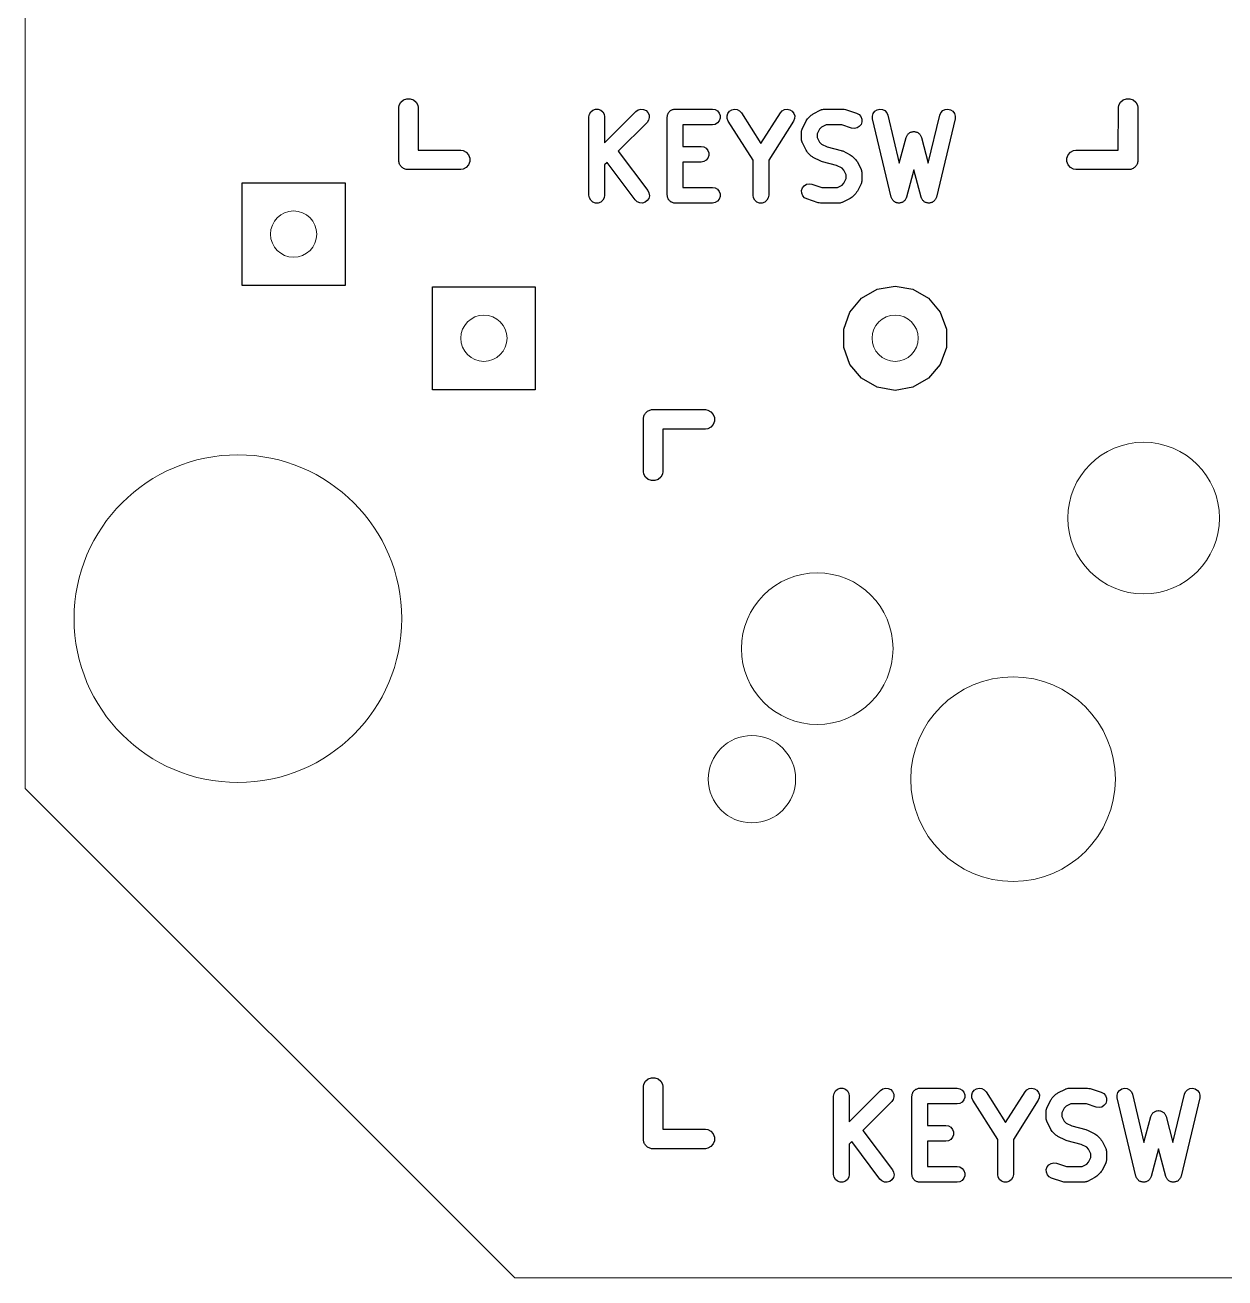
# Model space of a CAD drawing. Header units: millimetres. Extents: x 24 to 207, y 13 to 184.
# Drawn here: x 23.91 to 47.25, y 49.26 to 73.63 of the extents above; entities that cross this region are included whole.
import ezdxf

# ---------------------------------------------------------------- set-up
doc = ezdxf.new("R2010")
doc.units = ezdxf.units.MM
doc.header["$MEASUREMENT"] = 0
doc.layers.get('0').update_dxf_attribs({"lineweight": 0, "true_color": 0xf6921e})
doc.layers.add('PCB', color=7, linetype='Continuous', lineweight=0, true_color=0x38e42f)
doc.layers.add('Silk', color=142, linetype='Continuous')

# ---------------------------------------------------------------- blocks, each defined once
blk = doc.blocks.new('PCB')
at = {"color": 0}
for p, q in [((-38.161, 59.475), (-38.16, -60.55)), ((-38.16, -60.55), (-28.635, -70.075)), ((-28.635, -70.075), (40.605, -70.075))]:
    blk.add_line(p, q, dxfattribs=at)
for centre, radius in [((-32.936, -49.765), 0.45), ((-29.234, -51.792), 0.45), ((-21.234, -51.792), 0.45), ((-16.4, -55.29), 1.475), ((-34.02, -57.247), 3.188), ((-22.75, -57.83), 1.475), ((-18.94, -60.37), 1.99), ((-24.02, -60.37), 0.85)]:
    blk.add_circle(centre, radius, dxfattribs=at)

msp = doc.modelspace()

# ---------------------------------------------------------------- linework, layer by layer
at = {"layer": 'Silk', "linetype": 'Continuous'}
for p, q in [((31.222, 72.136), (31.273, 72.18)), ((31.273, 72.18), (31.336, 72.202)), ((31.336, 72.202), (31.404, 72.202)), ((31.404, 72.202), (31.467, 72.18)), ((31.467, 72.18), (31.518, 72.136)), ((45.222, 72.136), (45.273, 72.18)), ((45.273, 72.18), (45.336, 72.202)), ((45.336, 72.202), (45.404, 72.202)), ((45.404, 72.202), (45.467, 72.18)), ((45.467, 72.18), (45.518, 72.136)), ((31.179, 72.029), (31.188, 72.078)), ((31.18, 71.046), (31.179, 72.029)), ((31.188, 72.078), (31.222, 72.136)), ((31.518, 72.136), (31.552, 72.078)), ((31.552, 72.078), (31.56, 72.029)), ((31.56, 72.029), (31.56, 71.202)), ((34.889, 71.899), (34.915, 71.945)), ((34.915, 71.945), (34.956, 71.979)), ((34.956, 71.979), (35.005, 71.997)), ((35.005, 71.997), (35.058, 71.997)), ((35.058, 71.997), (35.108, 71.979)), ((35.108, 71.979), (35.148, 71.945)), ((35.148, 71.945), (35.175, 71.899)), ((35.184, 71.344), (35.795, 71.954)), ((35.795, 71.954), (35.838, 71.985)), ((35.838, 71.985), (35.889, 71.998)), ((35.889, 71.998), (35.942, 71.994)), ((35.942, 71.994), (35.99, 71.971)), ((35.99, 71.971), (36.027, 71.934)), ((36.027, 71.934), (36.05, 71.886)), ((36.419, 71.91), (36.424, 71.923)), ((36.424, 71.923), (36.432, 71.933)), ((36.432, 71.933), (36.439, 71.945)), ((36.439, 71.945), (36.449, 71.953)), ((36.449, 71.953), (36.458, 71.963)), ((36.458, 71.963), (36.469, 71.97)), ((36.469, 71.97), (36.48, 71.979)), ((36.48, 71.979), (36.492, 71.983)), ((36.492, 71.983), (36.504, 71.99)), ((36.504, 71.99), (36.517, 71.992)), ((36.517, 71.992), (36.529, 71.997)), ((36.529, 71.997), (36.543, 71.997)), ((36.543, 71.997), (36.556, 71.999)), ((36.556, 71.999), (37.281, 71.999)), ((37.281, 71.999), (37.334, 71.99)), ((37.334, 71.99), (37.379, 71.963)), ((37.379, 71.963), (37.413, 71.923)), ((37.413, 71.923), (37.432, 71.873)), ((37.566, 71.867), (37.582, 71.917)), ((37.582, 71.917), (37.614, 71.959)), ((37.614, 71.959), (37.659, 71.987)), ((37.659, 71.987), (37.71, 71.999)), ((37.71, 71.999), (37.763, 71.992)), ((37.763, 71.992), (37.81, 71.967)), ((37.81, 71.967), (37.845, 71.928)), ((37.845, 71.928), (38.225, 71.332)), ((38.225, 71.332), (38.604, 71.928)), ((38.604, 71.928), (38.64, 71.967)), ((38.64, 71.967), (38.687, 71.992)), ((38.687, 71.992), (38.739, 71.999)), ((38.739, 71.999), (38.791, 71.987)), ((38.791, 71.987), (38.836, 71.959)), ((38.836, 71.959), (38.868, 71.917)), ((38.868, 71.917), (38.884, 71.867)), ((39.245, 71.91), (39.39, 71.983)), ((39.39, 71.983), (39.399, 71.985)), ((39.399, 71.985), (39.406, 71.99)), ((39.406, 71.99), (39.424, 71.993)), ((39.424, 71.993), (39.441, 71.998)), ((39.441, 71.998), (39.45, 71.997)), ((39.45, 71.997), (39.459, 71.999)), ((39.459, 71.999), (39.821, 71.999)), ((39.821, 71.999), (39.845, 71.995)), ((39.845, 71.995), (39.87, 71.991)), ((39.87, 71.991), (40.087, 71.919)), ((40.087, 71.919), (40.134, 71.893)), ((40.396, 71.864), (40.411, 71.915)), ((40.411, 71.915), (40.442, 71.957)), ((40.442, 71.957), (40.487, 71.986)), ((40.487, 71.986), (40.538, 71.999)), ((40.538, 71.999), (40.591, 71.993)), ((40.591, 71.993), (40.638, 71.969)), ((40.638, 71.969), (40.674, 71.93)), ((40.674, 71.93), (40.695, 71.882)), ((41.705, 71.882), (41.726, 71.93)), ((41.726, 71.93), (41.763, 71.969)), ((41.763, 71.969), (41.81, 71.993)), ((41.81, 71.993), (41.862, 71.999)), ((41.862, 71.999), (41.914, 71.986)), ((41.914, 71.986), (41.958, 71.957)), ((41.958, 71.957), (41.99, 71.915)), ((41.99, 71.915), (42.005, 71.864)), ((45.179, 71.202), (45.18, 72.029)), ((45.18, 72.029), (45.188, 72.078)), ((45.188, 72.078), (45.222, 72.136)), ((45.518, 72.136), (45.552, 72.078)), ((45.552, 72.078), (45.56, 72.029)), ((45.56, 72.029), (45.56, 70.995)), ((34.879, 71.847), (34.889, 71.899)), ((34.879, 70.323), (34.879, 71.847)), ((35.175, 71.899), (35.184, 71.847)), ((35.184, 71.847), (35.184, 71.344)), ((36.01, 71.739), (35.451, 71.179)), ((36.041, 71.782), (36.01, 71.739)), ((36.054, 71.833), (36.041, 71.782)), ((36.05, 71.886), (36.054, 71.833)), ((36.403, 71.847), (36.406, 71.86)), ((36.403, 70.323), (36.403, 71.847)), ((36.406, 71.873), (36.41, 71.886)), ((36.406, 71.86), (36.406, 71.873)), ((36.41, 71.886), (36.413, 71.899)), ((36.413, 71.899), (36.419, 71.91)), ((37.281, 71.694), (36.708, 71.694)), ((36.708, 71.694), (36.708, 71.273)), ((37.334, 71.703), (37.281, 71.694)), ((37.379, 71.73), (37.334, 71.703)), ((37.413, 71.77), (37.379, 71.73)), ((37.432, 71.82), (37.413, 71.77)), ((37.432, 71.873), (37.432, 71.82)), ((37.568, 71.814), (37.566, 71.867)), ((37.588, 71.765), (37.568, 71.814)), ((38.072, 71.004), (37.588, 71.765)), ((38.861, 71.765), (38.377, 71.004)), ((38.882, 71.814), (38.861, 71.765)), ((38.884, 71.867), (38.882, 71.814)), ((39.032, 71.624), (39.105, 71.77)), ((39.105, 71.77), (39.119, 71.789)), ((39.119, 71.789), (39.133, 71.809)), ((39.133, 71.809), (39.206, 71.882)), ((39.206, 71.882), (39.226, 71.896)), ((39.226, 71.896), (39.245, 71.91)), ((39.495, 71.694), (39.404, 71.649)), ((39.797, 71.694), (39.495, 71.694)), ((39.991, 71.629), (39.797, 71.694)), ((40.134, 71.893), (40.169, 71.854)), ((40.173, 71.701), (40.14, 71.66)), ((40.169, 71.854), (40.188, 71.805)), ((40.19, 71.752), (40.173, 71.701)), ((40.188, 71.805), (40.19, 71.752)), ((40.399, 71.811), (40.396, 71.864)), ((40.762, 70.287), (40.399, 71.811)), ((40.695, 71.882), (40.918, 70.945)), ((41.482, 70.945), (41.705, 71.882)), ((42.002, 71.811), (41.639, 70.287)), ((42.005, 71.864), (42.002, 71.811)), ((39.016, 71.556), (39.017, 71.565)), ((39.016, 71.411), (39.016, 71.556)), ((39.017, 71.574), (39.022, 71.591)), ((39.017, 71.565), (39.017, 71.574)), ((39.022, 71.591), (39.025, 71.608)), ((39.025, 71.608), (39.029, 71.616)), ((39.029, 71.616), (39.032, 71.624)), ((39.366, 71.611), (39.321, 71.52)), ((39.321, 71.52), (39.321, 71.447)), ((39.321, 71.447), (39.366, 71.356)), ((39.404, 71.649), (39.366, 71.611)), ((40.043, 71.622), (39.991, 71.629)), ((40.095, 71.632), (40.043, 71.622)), ((40.14, 71.66), (40.095, 71.632)), ((40.918, 70.945), (41.053, 71.45)), ((41.053, 71.45), (41.059, 71.463)), ((41.059, 71.463), (41.062, 71.476)), ((41.062, 71.476), (41.07, 71.486)), ((41.07, 71.486), (41.075, 71.498)), ((41.075, 71.498), (41.085, 71.508)), ((41.085, 71.508), (41.093, 71.519)), ((41.093, 71.519), (41.103, 71.527)), ((41.103, 71.527), (41.113, 71.536)), ((41.113, 71.536), (41.125, 71.542)), ((41.125, 71.542), (41.136, 71.549)), ((41.136, 71.549), (41.149, 71.553)), ((41.149, 71.553), (41.161, 71.558)), ((41.161, 71.558), (41.174, 71.559)), ((41.174, 71.559), (41.187, 71.563)), ((41.187, 71.563), (41.2, 71.562)), ((41.2, 71.562), (41.213, 71.563)), ((41.213, 71.563), (41.226, 71.559)), ((41.226, 71.559), (41.24, 71.558)), ((41.24, 71.558), (41.252, 71.553)), ((41.252, 71.553), (41.265, 71.549)), ((41.265, 71.549), (41.276, 71.542)), ((41.276, 71.542), (41.288, 71.536)), ((41.288, 71.536), (41.297, 71.527)), ((41.297, 71.527), (41.308, 71.519)), ((41.308, 71.519), (41.316, 71.508)), ((41.316, 71.508), (41.325, 71.498)), ((41.325, 71.498), (41.331, 71.486)), ((41.331, 71.486), (41.338, 71.476)), ((41.338, 71.476), (41.342, 71.463)), ((41.342, 71.463), (41.348, 71.45)), ((41.348, 71.45), (41.482, 70.945)), ((31.56, 71.202), (32.387, 71.202)), ((32.387, 71.202), (32.436, 71.194)), ((32.436, 71.194), (32.494, 71.16)), ((36.708, 71.273), (37.064, 71.273)), ((37.064, 71.273), (37.116, 71.264)), ((37.116, 71.264), (37.162, 71.238)), ((37.162, 71.238), (37.196, 71.197)), ((37.196, 71.197), (37.214, 71.147)), ((39.017, 71.402), (39.016, 71.411)), ((39.017, 71.394), (39.017, 71.402)), ((39.022, 71.377), (39.017, 71.394)), ((39.025, 71.359), (39.022, 71.377)), ((39.029, 71.351), (39.025, 71.359)), ((39.032, 71.343), (39.029, 71.351)), ((39.105, 71.198), (39.032, 71.343)), ((39.119, 71.178), (39.105, 71.198)), ((39.366, 71.356), (39.404, 71.319)), ((39.404, 71.319), (39.512, 71.265)), ((39.512, 71.265), (39.786, 71.196)), ((39.786, 71.196), (39.801, 71.189)), ((39.801, 71.189), (39.817, 71.185)), ((39.817, 71.185), (39.962, 71.112)), ((44.246, 71.16), (44.304, 71.194)), ((44.304, 71.194), (44.353, 71.202)), ((44.353, 71.202), (45.179, 71.202)), ((31.18, 70.978), (31.18, 71.046)), ((31.185, 70.963), (31.18, 70.978)), ((31.188, 70.946), (31.185, 70.963)), ((31.197, 70.931), (31.188, 70.946)), ((32.494, 71.16), (32.538, 71.109)), ((32.538, 71.109), (32.56, 71.046)), ((32.56, 70.978), (32.538, 70.915)), ((32.56, 71.046), (32.56, 70.978)), ((35.233, 70.961), (35.184, 70.913)), ((35.781, 70.231), (35.233, 70.961)), ((35.451, 71.179), (36.024, 70.414)), ((37.064, 70.968), (36.708, 70.968)), ((36.708, 70.968), (36.708, 70.475)), ((37.116, 70.978), (37.064, 70.968)), ((37.162, 71.004), (37.116, 70.978)), ((37.196, 71.045), (37.162, 71.004)), ((37.214, 71.094), (37.196, 71.045)), ((37.214, 71.147), (37.214, 71.094)), ((38.072, 70.323), (38.072, 71.004)), ((38.377, 71.004), (38.377, 70.323)), ((39.133, 71.158), (39.119, 71.178)), ((39.206, 71.086), (39.133, 71.158)), ((39.226, 71.072), (39.206, 71.086)), ((39.245, 71.057), (39.226, 71.072)), ((39.39, 70.985), (39.245, 71.057)), ((39.406, 70.98), (39.39, 70.985)), ((39.422, 70.973), (39.406, 70.98)), ((39.696, 70.904), (39.422, 70.973)), ((39.962, 71.112), (39.982, 71.097)), ((39.982, 71.097), (40.002, 71.083)), ((40.002, 71.083), (40.074, 71.011)), ((40.074, 71.011), (40.088, 70.991)), ((40.088, 70.991), (40.103, 70.971)), ((40.103, 70.971), (40.175, 70.826)), ((44.18, 71.046), (44.202, 71.109)), ((44.18, 70.978), (44.18, 71.046)), ((44.202, 70.915), (44.18, 70.978)), ((44.202, 71.109), (44.246, 71.16)), ((45.552, 70.946), (45.543, 70.931)), ((45.555, 70.963), (45.552, 70.946)), ((45.56, 70.978), (45.555, 70.963)), ((45.56, 70.995), (45.56, 70.995)), ((45.56, 70.995), (45.56, 70.978)), ((31.202, 70.915), (31.197, 70.931)), ((31.213, 70.902), (31.202, 70.915)), ((31.222, 70.888), (31.213, 70.902)), ((31.235, 70.877), (31.222, 70.888)), ((31.246, 70.864), (31.235, 70.877)), ((31.26, 70.855), (31.246, 70.864)), ((31.273, 70.844), (31.26, 70.855)), ((31.289, 70.839), (31.273, 70.844)), ((31.304, 70.83), (31.289, 70.839)), ((31.321, 70.827), (31.304, 70.83)), ((31.336, 70.822), (31.321, 70.827)), ((31.353, 70.822), (31.336, 70.822)), ((31.353, 70.821), (31.353, 70.822)), ((32.387, 70.821), (31.353, 70.821)), ((32.436, 70.83), (32.387, 70.821)), ((32.494, 70.864), (32.436, 70.83)), ((32.538, 70.915), (32.494, 70.864)), ((35.184, 70.913), (35.184, 70.323)), ((39.804, 70.85), (39.696, 70.904)), ((39.841, 70.813), (39.804, 70.85)), ((39.887, 70.722), (39.841, 70.813)), ((39.887, 70.649), (39.887, 70.722)), ((40.175, 70.826), (40.178, 70.818)), ((40.178, 70.818), (40.182, 70.81)), ((40.182, 70.81), (40.185, 70.793)), ((40.185, 70.793), (40.191, 70.775)), ((40.191, 70.775), (40.19, 70.767)), ((40.19, 70.767), (40.192, 70.758)), ((40.192, 70.758), (40.192, 70.613)), ((41.2, 70.82), (41.057, 70.283)), ((41.343, 70.283), (41.2, 70.82)), ((44.246, 70.864), (44.202, 70.915)), ((44.304, 70.83), (44.246, 70.864)), ((44.353, 70.821), (44.304, 70.83)), ((45.387, 70.821), (44.353, 70.821)), ((45.404, 70.822), (45.387, 70.822)), ((45.387, 70.822), (45.387, 70.821)), ((45.419, 70.827), (45.404, 70.822)), ((45.436, 70.83), (45.419, 70.827)), ((45.451, 70.839), (45.436, 70.83)), ((45.467, 70.844), (45.451, 70.839)), ((45.48, 70.855), (45.467, 70.844)), ((45.494, 70.864), (45.48, 70.855)), ((45.505, 70.877), (45.494, 70.864)), ((45.518, 70.888), (45.505, 70.877)), ((45.527, 70.902), (45.518, 70.888)), ((45.538, 70.915), (45.527, 70.902)), ((45.543, 70.931), (45.538, 70.915)), ((28.134, 68.567), (28.134, 70.567)), ((28.134, 70.567), (30.134, 70.567)), ((30.134, 70.567), (30.134, 68.567)), ((36.708, 70.475), (37.281, 70.475)), ((37.281, 70.475), (37.334, 70.466)), ((37.334, 70.466), (37.379, 70.439)), ((39.018, 70.417), (39.034, 70.468)), ((39.034, 70.468), (39.067, 70.509)), ((39.067, 70.509), (39.112, 70.537)), ((39.112, 70.537), (39.164, 70.547)), ((39.164, 70.547), (39.216, 70.54)), ((39.216, 70.54), (39.411, 70.475)), ((39.411, 70.475), (39.713, 70.475)), ((39.713, 70.475), (39.804, 70.52)), ((39.804, 70.52), (39.841, 70.558)), ((39.841, 70.558), (39.887, 70.649)), ((40.175, 70.545), (40.103, 70.4)), ((40.178, 70.553), (40.175, 70.545)), ((40.182, 70.561), (40.178, 70.553)), ((40.185, 70.578), (40.182, 70.561)), ((40.191, 70.595), (40.185, 70.578)), ((40.192, 70.613), (40.19, 70.604)), ((40.19, 70.604), (40.191, 70.595)), ((34.889, 70.27), (34.879, 70.323)), ((34.915, 70.225), (34.889, 70.27)), ((34.956, 70.191), (34.915, 70.225)), ((35.148, 70.225), (35.108, 70.191)), ((35.175, 70.27), (35.148, 70.225)), ((35.184, 70.323), (35.175, 70.27)), ((35.819, 70.195), (35.781, 70.231)), ((36.014, 70.218), (35.971, 70.187)), ((36.043, 70.263), (36.014, 70.218)), ((36.024, 70.414), (36.048, 70.367)), ((36.055, 70.314), (36.043, 70.263)), ((36.048, 70.367), (36.055, 70.314)), ((36.406, 70.309), (36.403, 70.323)), ((36.406, 70.296), (36.406, 70.309)), ((36.41, 70.284), (36.406, 70.296)), ((36.413, 70.27), (36.41, 70.284)), ((36.419, 70.259), (36.413, 70.27)), ((36.424, 70.246), (36.419, 70.259)), ((36.432, 70.236), (36.424, 70.246)), ((36.439, 70.225), (36.432, 70.236)), ((36.449, 70.216), (36.439, 70.225)), ((36.458, 70.206), (36.449, 70.216)), ((37.379, 70.439), (37.413, 70.399)), ((37.413, 70.246), (37.379, 70.206)), ((37.413, 70.399), (37.432, 70.349)), ((37.432, 70.296), (37.413, 70.246)), ((37.432, 70.349), (37.432, 70.296)), ((38.082, 70.27), (38.072, 70.323)), ((38.108, 70.225), (38.082, 70.27)), ((38.149, 70.191), (38.108, 70.225)), ((38.342, 70.225), (38.301, 70.191)), ((38.368, 70.27), (38.342, 70.225)), ((38.377, 70.323), (38.368, 70.27)), ((39.019, 70.365), (39.018, 70.417)), ((39.038, 70.315), (39.019, 70.365)), ((39.074, 70.276), (39.038, 70.315)), ((39.12, 70.251), (39.074, 70.276)), ((39.338, 70.178), (39.12, 70.251)), ((39.962, 70.259), (39.817, 70.186)), ((39.982, 70.273), (39.962, 70.259)), ((40.002, 70.287), (39.982, 70.273)), ((40.074, 70.36), (40.002, 70.287)), ((40.088, 70.38), (40.074, 70.36)), ((40.103, 70.4), (40.088, 70.38)), ((40.768, 70.273), (40.762, 70.287)), ((40.772, 70.258), (40.768, 70.273)), ((40.778, 70.249), (40.772, 70.258)), ((40.783, 70.239), (40.778, 70.249)), ((40.793, 70.227), (40.783, 70.239)), ((40.802, 70.215), (40.793, 70.227)), ((40.811, 70.208), (40.802, 70.215)), ((40.819, 70.2), (40.811, 70.208)), ((41.015, 70.212), (41.005, 70.206)), ((41.024, 70.224), (41.015, 70.212)), ((41.035, 70.235), (41.024, 70.224)), ((41.04, 70.245), (41.035, 70.235)), ((41.046, 70.254), (41.04, 70.245)), ((41.051, 70.269), (41.046, 70.254)), ((41.057, 70.283), (41.051, 70.269)), ((41.35, 70.269), (41.343, 70.283)), ((41.354, 70.254), (41.35, 70.269)), ((41.361, 70.245), (41.354, 70.254)), ((41.366, 70.235), (41.361, 70.245)), ((41.377, 70.224), (41.366, 70.235)), ((41.386, 70.212), (41.377, 70.224)), ((41.395, 70.206), (41.386, 70.212)), ((41.589, 70.208), (41.581, 70.2)), ((41.598, 70.215), (41.589, 70.208)), ((41.607, 70.227), (41.598, 70.215)), ((41.618, 70.239), (41.607, 70.227)), ((41.622, 70.249), (41.618, 70.239)), ((41.629, 70.258), (41.622, 70.249)), ((41.633, 70.273), (41.629, 70.258)), ((41.639, 70.287), (41.633, 70.273)), ((35.005, 70.172), (34.956, 70.191)), ((35.058, 70.172), (35.005, 70.172)), ((35.108, 70.191), (35.058, 70.172)), ((35.868, 70.174), (35.819, 70.195)), ((35.921, 70.171), (35.868, 70.174)), ((35.971, 70.187), (35.921, 70.171)), ((36.469, 70.199), (36.458, 70.206)), ((36.48, 70.191), (36.469, 70.199)), ((36.492, 70.186), (36.48, 70.191)), ((36.504, 70.179), (36.492, 70.186)), ((36.517, 70.177), (36.504, 70.179)), ((36.529, 70.172), (36.517, 70.177)), ((36.543, 70.172), (36.529, 70.172)), ((36.556, 70.17), (36.543, 70.172)), ((37.281, 70.17), (36.556, 70.17)), ((37.334, 70.179), (37.281, 70.17)), ((37.379, 70.206), (37.334, 70.179)), ((38.198, 70.172), (38.149, 70.191)), ((38.251, 70.172), (38.198, 70.172)), ((38.301, 70.191), (38.251, 70.172)), ((39.362, 70.174), (39.338, 70.178)), ((39.386, 70.17), (39.362, 70.174)), ((39.749, 70.17), (39.386, 70.17)), ((39.758, 70.172), (39.749, 70.17)), ((39.766, 70.171), (39.758, 70.172)), ((39.783, 70.176), (39.766, 70.171)), ((39.801, 70.179), (39.783, 70.176)), ((39.809, 70.184), (39.801, 70.179)), ((39.817, 70.186), (39.809, 70.184)), ((40.833, 70.193), (40.819, 70.2)), ((40.846, 70.184), (40.833, 70.193)), ((40.857, 70.182), (40.846, 70.184)), ((40.866, 70.177), (40.857, 70.182)), ((40.882, 70.175), (40.866, 70.177)), ((40.897, 70.171), (40.882, 70.175)), ((40.908, 70.172), (40.897, 70.171)), ((40.919, 70.17), (40.908, 70.172)), ((40.934, 70.174), (40.919, 70.17)), ((40.95, 70.175), (40.934, 70.174)), ((40.96, 70.18), (40.95, 70.175)), ((40.971, 70.183), (40.96, 70.18)), ((40.983, 70.191), (40.971, 70.183)), ((40.998, 70.198), (40.983, 70.191)), ((41.005, 70.206), (40.998, 70.198)), ((41.403, 70.198), (41.395, 70.206)), ((41.417, 70.191), (41.403, 70.198)), ((41.43, 70.183), (41.417, 70.191)), ((41.441, 70.18), (41.43, 70.183)), ((41.451, 70.175), (41.441, 70.18)), ((41.466, 70.174), (41.451, 70.175)), ((41.482, 70.17), (41.466, 70.174)), ((41.493, 70.172), (41.482, 70.17)), ((41.504, 70.171), (41.493, 70.172)), ((41.519, 70.175), (41.504, 70.171)), ((41.534, 70.177), (41.519, 70.175)), ((41.544, 70.182), (41.534, 70.177)), ((41.555, 70.184), (41.544, 70.182)), ((41.568, 70.193), (41.555, 70.184)), ((41.581, 70.2), (41.568, 70.193)), ((30.134, 68.567), (28.134, 68.567)), ((31.836, 66.54), (31.836, 68.54)), ((31.836, 68.54), (33.836, 68.54)), ((33.836, 68.54), (33.836, 66.54)), ((40.489, 68.494), (40.836, 68.556)), ((40.836, 68.556), (41.183, 68.494)), ((39.957, 68.048), (40.183, 68.318)), ((40.183, 68.318), (40.489, 68.494)), ((41.183, 68.494), (41.489, 68.318)), ((41.489, 68.318), (41.716, 68.048)), ((39.836, 67.717), (39.957, 68.048)), ((41.716, 68.048), (41.836, 67.717)), ((39.836, 67.364), (39.836, 67.717)), ((41.836, 67.717), (41.836, 67.364)), ((39.957, 67.032), (39.836, 67.364)), ((41.836, 67.364), (41.716, 67.032)), ((40.183, 66.762), (39.957, 67.032)), ((41.716, 67.032), (41.489, 66.762)), ((40.489, 66.586), (40.183, 66.762)), ((40.836, 66.525), (40.489, 66.586)), ((41.183, 66.586), (40.836, 66.525)), ((41.489, 66.762), (41.183, 66.586)), ((33.836, 66.54), (31.836, 66.54)), ((35.962, 66.059), (35.973, 66.072)), ((35.973, 66.072), (35.982, 66.086)), ((35.982, 66.086), (35.995, 66.097)), ((35.995, 66.097), (36.006, 66.11)), ((36.006, 66.11), (36.02, 66.119)), ((36.02, 66.119), (36.033, 66.13)), ((36.033, 66.13), (36.049, 66.135)), ((36.049, 66.135), (36.064, 66.144)), ((36.064, 66.144), (36.081, 66.147)), ((36.081, 66.147), (36.096, 66.152)), ((36.096, 66.152), (36.113, 66.152)), ((36.113, 66.152), (36.113, 66.153)), ((36.113, 66.153), (37.147, 66.153)), ((37.147, 66.153), (37.196, 66.144)), ((37.196, 66.144), (37.254, 66.11)), ((37.254, 66.11), (37.298, 66.059)), ((35.94, 64.945), (35.939, 65.979)), ((35.939, 65.979), (35.94, 65.979)), ((35.94, 65.996), (35.945, 66.011)), ((35.94, 65.979), (35.94, 65.996)), ((35.945, 66.011), (35.948, 66.028)), ((35.948, 66.028), (35.957, 66.043)), ((35.957, 66.043), (35.962, 66.059)), ((37.298, 65.865), (37.254, 65.814)), ((37.298, 66.059), (37.32, 65.996)), ((37.32, 65.928), (37.298, 65.865)), ((37.32, 65.996), (37.32, 65.928)), ((37.147, 65.772), (36.32, 65.772)), ((36.32, 65.772), (36.32, 64.945)), ((37.196, 65.78), (37.147, 65.772)), ((37.254, 65.814), (37.196, 65.78)), ((35.948, 64.896), (35.94, 64.945)), ((35.982, 64.838), (35.948, 64.896)), ((36.312, 64.896), (36.278, 64.838)), ((36.32, 64.945), (36.312, 64.896)), ((36.033, 64.794), (35.982, 64.838)), ((36.096, 64.772), (36.033, 64.794)), ((36.164, 64.772), (36.096, 64.772)), ((36.227, 64.794), (36.164, 64.772)), ((36.278, 64.838), (36.227, 64.794)), ((36.033, 53.13), (36.096, 53.152)), ((36.096, 53.152), (36.164, 53.152)), ((36.164, 53.152), (36.227, 53.13)), ((35.939, 52.979), (35.948, 53.028)), ((35.94, 51.996), (35.939, 52.979)), ((35.948, 53.028), (35.982, 53.086)), ((35.982, 53.086), (36.033, 53.13)), ((36.227, 53.13), (36.278, 53.086)), ((36.278, 53.086), (36.312, 53.028)), ((36.312, 53.028), (36.32, 52.979)), ((36.32, 52.979), (36.32, 52.153)), ((39.675, 52.895), (39.716, 52.929)), ((39.716, 52.929), (39.765, 52.947)), ((39.765, 52.947), (39.818, 52.947)), ((39.818, 52.947), (39.868, 52.929)), ((39.868, 52.929), (39.908, 52.895)), ((39.944, 52.294), (40.555, 52.904)), ((40.555, 52.904), (40.598, 52.935)), ((40.598, 52.935), (40.649, 52.948)), ((40.649, 52.948), (40.702, 52.944)), ((40.702, 52.944), (40.75, 52.921)), ((40.75, 52.921), (40.787, 52.884)), ((41.199, 52.895), (41.209, 52.903)), ((41.209, 52.903), (41.218, 52.913)), ((41.218, 52.913), (41.229, 52.92)), ((41.229, 52.92), (41.24, 52.929)), ((41.24, 52.929), (41.252, 52.933)), ((41.252, 52.933), (41.264, 52.94)), ((41.264, 52.94), (41.277, 52.942)), ((41.277, 52.942), (41.289, 52.947)), ((41.289, 52.947), (41.303, 52.947)), ((41.303, 52.947), (41.316, 52.949)), ((41.316, 52.949), (42.041, 52.949)), ((42.041, 52.949), (42.094, 52.94)), ((42.094, 52.94), (42.139, 52.913)), ((42.139, 52.913), (42.173, 52.873)), ((42.342, 52.867), (42.374, 52.909)), ((42.374, 52.909), (42.419, 52.937)), ((42.419, 52.937), (42.47, 52.949)), ((42.47, 52.949), (42.523, 52.942)), ((42.523, 52.942), (42.57, 52.917)), ((42.57, 52.917), (42.605, 52.878)), ((43.364, 52.878), (43.4, 52.917)), ((43.4, 52.917), (43.447, 52.942)), ((43.447, 52.942), (43.499, 52.949)), ((43.499, 52.949), (43.551, 52.937)), ((43.551, 52.937), (43.596, 52.909)), ((43.596, 52.909), (43.628, 52.867)), ((44.005, 52.86), (44.15, 52.933)), ((44.15, 52.933), (44.159, 52.935)), ((44.159, 52.935), (44.166, 52.94)), ((44.166, 52.94), (44.184, 52.943)), ((44.184, 52.943), (44.201, 52.948)), ((44.201, 52.948), (44.21, 52.947)), ((44.21, 52.947), (44.219, 52.949)), ((44.219, 52.949), (44.581, 52.949)), ((44.581, 52.949), (44.605, 52.945)), ((44.605, 52.945), (44.63, 52.941)), ((44.63, 52.941), (44.847, 52.869)), ((45.171, 52.865), (45.202, 52.907)), ((45.202, 52.907), (45.247, 52.936)), ((45.247, 52.936), (45.298, 52.949)), ((45.298, 52.949), (45.351, 52.943)), ((45.351, 52.943), (45.398, 52.919)), ((45.398, 52.919), (45.434, 52.88)), ((46.486, 52.88), (46.523, 52.919)), ((46.523, 52.919), (46.57, 52.943)), ((46.57, 52.943), (46.622, 52.949)), ((46.622, 52.949), (46.674, 52.936)), ((46.674, 52.936), (46.718, 52.907)), ((46.718, 52.907), (46.75, 52.865)), ((39.639, 52.797), (39.649, 52.849)), ((39.639, 51.273), (39.639, 52.797)), ((39.649, 52.849), (39.675, 52.895)), ((39.908, 52.895), (39.935, 52.849)), ((39.935, 52.849), (39.944, 52.797)), ((39.944, 52.797), (39.944, 52.294)), ((40.77, 52.689), (40.211, 52.129)), ((40.801, 52.732), (40.77, 52.689)), ((40.787, 52.884), (40.81, 52.836)), ((40.814, 52.783), (40.801, 52.732)), ((40.81, 52.836), (40.814, 52.783)), ((41.163, 52.797), (41.166, 52.81)), ((41.163, 51.273), (41.163, 52.797)), ((41.166, 52.823), (41.17, 52.836)), ((41.166, 52.81), (41.166, 52.823)), ((41.17, 52.836), (41.173, 52.849)), ((41.173, 52.849), (41.179, 52.86)), ((41.179, 52.86), (41.184, 52.873)), ((41.184, 52.873), (41.192, 52.883)), ((41.192, 52.883), (41.199, 52.895)), ((42.139, 52.68), (42.094, 52.653)), ((42.173, 52.72), (42.139, 52.68)), ((42.173, 52.873), (42.192, 52.823)), ((42.192, 52.77), (42.173, 52.72)), ((42.192, 52.823), (42.192, 52.77)), ((42.326, 52.817), (42.342, 52.867)), ((42.328, 52.764), (42.326, 52.817)), ((42.348, 52.715), (42.328, 52.764)), ((42.832, 51.954), (42.348, 52.715)), ((42.605, 52.878), (42.985, 52.282)), ((42.985, 52.282), (43.364, 52.878)), ((43.621, 52.715), (43.137, 51.954)), ((43.642, 52.764), (43.621, 52.715)), ((43.628, 52.867), (43.644, 52.817)), ((43.644, 52.817), (43.642, 52.764)), ((43.792, 52.574), (43.865, 52.72)), ((43.865, 52.72), (43.879, 52.739)), ((43.879, 52.739), (43.893, 52.759)), ((43.893, 52.759), (43.966, 52.832)), ((43.966, 52.832), (43.986, 52.846)), ((43.986, 52.846), (44.005, 52.86)), ((44.847, 52.869), (44.894, 52.843)), ((44.894, 52.843), (44.929, 52.804)), ((44.929, 52.804), (44.948, 52.755)), ((44.95, 52.702), (44.933, 52.651)), ((44.948, 52.755), (44.95, 52.702)), ((45.156, 52.814), (45.171, 52.865)), ((45.159, 52.761), (45.156, 52.814)), ((45.522, 51.237), (45.159, 52.761)), ((45.434, 52.88), (45.455, 52.832)), ((45.455, 52.832), (45.678, 51.895)), ((46.242, 51.895), (46.465, 52.832)), ((46.762, 52.761), (46.399, 51.237)), ((46.465, 52.832), (46.486, 52.88)), ((46.75, 52.865), (46.765, 52.814)), ((46.765, 52.814), (46.762, 52.761)), ((42.041, 52.644), (41.468, 52.644)), ((41.468, 52.644), (41.468, 52.223)), ((42.094, 52.653), (42.041, 52.644)), ((43.776, 52.506), (43.777, 52.515)), ((43.776, 52.361), (43.776, 52.506)), ((43.777, 52.524), (43.782, 52.541)), ((43.777, 52.515), (43.777, 52.524)), ((43.782, 52.541), (43.785, 52.558)), ((43.785, 52.558), (43.789, 52.566)), ((43.789, 52.566), (43.792, 52.574)), ((44.126, 52.561), (44.081, 52.47)), ((44.081, 52.47), (44.081, 52.397)), ((44.164, 52.599), (44.126, 52.561)), ((44.255, 52.644), (44.164, 52.599)), ((44.557, 52.644), (44.255, 52.644)), ((44.751, 52.579), (44.557, 52.644)), ((44.803, 52.572), (44.751, 52.579)), ((44.855, 52.582), (44.803, 52.572)), ((44.9, 52.61), (44.855, 52.582)), ((44.933, 52.651), (44.9, 52.61)), ((45.813, 52.4), (45.819, 52.413)), ((45.819, 52.413), (45.822, 52.426)), ((45.822, 52.426), (45.83, 52.436)), ((45.83, 52.436), (45.835, 52.448)), ((45.835, 52.448), (45.845, 52.458)), ((45.845, 52.458), (45.853, 52.469)), ((45.853, 52.469), (45.863, 52.477)), ((45.863, 52.477), (45.873, 52.486)), ((45.873, 52.486), (45.885, 52.492)), ((45.885, 52.492), (45.896, 52.499)), ((45.896, 52.499), (45.909, 52.503)), ((45.909, 52.503), (45.921, 52.508)), ((45.921, 52.508), (45.934, 52.509)), ((45.934, 52.509), (45.947, 52.513)), ((45.947, 52.513), (45.96, 52.512)), ((45.96, 52.512), (45.973, 52.513)), ((45.973, 52.513), (45.986, 52.509)), ((45.986, 52.509), (46, 52.508)), ((46, 52.508), (46.012, 52.503)), ((46.012, 52.503), (46.025, 52.499)), ((46.025, 52.499), (46.036, 52.492)), ((46.036, 52.492), (46.048, 52.486)), ((46.048, 52.486), (46.057, 52.477)), ((46.057, 52.477), (46.068, 52.469)), ((46.068, 52.469), (46.076, 52.458)), ((46.076, 52.458), (46.085, 52.448)), ((46.085, 52.448), (46.091, 52.436)), ((46.091, 52.436), (46.098, 52.426)), ((46.098, 52.426), (46.102, 52.413)), ((46.102, 52.413), (46.108, 52.4)), ((41.468, 52.223), (41.824, 52.223)), ((41.824, 52.223), (41.876, 52.214)), ((41.876, 52.214), (41.922, 52.188)), ((41.922, 52.188), (41.956, 52.147)), ((43.777, 52.352), (43.776, 52.361)), ((43.777, 52.344), (43.777, 52.352)), ((43.782, 52.327), (43.777, 52.344)), ((43.785, 52.309), (43.782, 52.327)), ((43.789, 52.301), (43.785, 52.309)), ((43.792, 52.293), (43.789, 52.301)), ((43.865, 52.148), (43.792, 52.293)), ((44.081, 52.397), (44.126, 52.306)), ((44.126, 52.306), (44.164, 52.269)), ((44.164, 52.269), (44.272, 52.215)), ((44.272, 52.215), (44.546, 52.146)), ((45.678, 51.895), (45.813, 52.4)), ((46.108, 52.4), (46.242, 51.895)), ((35.94, 51.928), (35.94, 51.996)), ((35.945, 51.913), (35.94, 51.928)), ((36.32, 52.153), (37.147, 52.153)), ((37.147, 52.153), (37.196, 52.144)), ((37.196, 52.144), (37.254, 52.11)), ((37.254, 52.11), (37.298, 52.059)), ((37.298, 52.059), (37.32, 51.996)), ((37.32, 51.928), (37.298, 51.865)), ((37.32, 51.996), (37.32, 51.928)), ((40.211, 52.129), (40.784, 51.364)), ((41.876, 51.928), (41.824, 51.918)), ((41.922, 51.954), (41.876, 51.928)), ((41.956, 51.995), (41.922, 51.954)), ((41.956, 52.147), (41.974, 52.097)), ((41.974, 52.044), (41.956, 51.995)), ((41.974, 52.097), (41.974, 52.044)), ((42.832, 51.273), (42.832, 51.954)), ((43.137, 51.954), (43.137, 51.273)), ((43.879, 52.128), (43.865, 52.148)), ((43.893, 52.108), (43.879, 52.128)), ((43.966, 52.036), (43.893, 52.108)), ((43.986, 52.022), (43.966, 52.036)), ((44.005, 52.007), (43.986, 52.022)), ((44.15, 51.935), (44.005, 52.007)), ((44.166, 51.93), (44.15, 51.935)), ((44.182, 51.923), (44.166, 51.93)), ((44.546, 52.146), (44.561, 52.139)), ((44.561, 52.139), (44.577, 52.135)), ((44.577, 52.135), (44.722, 52.062)), ((44.722, 52.062), (44.742, 52.047)), ((44.742, 52.047), (44.762, 52.033)), ((44.762, 52.033), (44.834, 51.961)), ((44.834, 51.961), (44.848, 51.941)), ((44.848, 51.941), (44.863, 51.921)), ((35.948, 51.896), (35.945, 51.913)), ((35.957, 51.881), (35.948, 51.896)), ((35.962, 51.865), (35.957, 51.881)), ((35.973, 51.852), (35.962, 51.865)), ((35.982, 51.838), (35.973, 51.852)), ((35.995, 51.827), (35.982, 51.838)), ((36.006, 51.814), (35.995, 51.827)), ((36.02, 51.805), (36.006, 51.814)), ((36.033, 51.794), (36.02, 51.805)), ((36.049, 51.789), (36.033, 51.794)), ((36.064, 51.78), (36.049, 51.789)), ((36.081, 51.777), (36.064, 51.78)), ((36.096, 51.772), (36.081, 51.777)), ((36.113, 51.772), (36.096, 51.772)), ((37.147, 51.772), (36.113, 51.772)), ((36.113, 51.772), (36.113, 51.772)), ((37.196, 51.78), (37.147, 51.772)), ((37.254, 51.814), (37.196, 51.78)), ((37.298, 51.865), (37.254, 51.814)), ((39.993, 51.911), (39.944, 51.863)), ((39.944, 51.863), (39.944, 51.273)), ((40.541, 51.181), (39.993, 51.911)), ((41.824, 51.918), (41.468, 51.918)), ((41.468, 51.918), (41.468, 51.425)), ((44.456, 51.854), (44.182, 51.923)), ((44.564, 51.8), (44.456, 51.854)), ((44.601, 51.763), (44.564, 51.8)), ((44.647, 51.672), (44.601, 51.763)), ((44.863, 51.921), (44.935, 51.776)), ((44.935, 51.776), (44.938, 51.768)), ((44.938, 51.768), (44.942, 51.76)), ((44.942, 51.76), (44.945, 51.743)), ((44.945, 51.743), (44.951, 51.725)), ((44.951, 51.725), (44.95, 51.717)), ((44.95, 51.717), (44.952, 51.708)), ((44.952, 51.708), (44.952, 51.563)), ((45.96, 51.77), (45.817, 51.233)), ((46.103, 51.233), (45.96, 51.77)), ((43.794, 51.418), (43.827, 51.459)), ((43.827, 51.459), (43.872, 51.487)), ((43.872, 51.487), (43.924, 51.497)), ((43.924, 51.497), (43.976, 51.49)), ((43.976, 51.49), (44.171, 51.425)), ((44.473, 51.425), (44.564, 51.47)), ((44.564, 51.47), (44.601, 51.508)), ((44.601, 51.508), (44.647, 51.599)), ((44.647, 51.599), (44.647, 51.672)), ((44.935, 51.495), (44.863, 51.35)), ((44.938, 51.503), (44.935, 51.495)), ((44.942, 51.511), (44.938, 51.503)), ((44.945, 51.528), (44.942, 51.511)), ((44.951, 51.545), (44.945, 51.528)), ((44.952, 51.563), (44.95, 51.554)), ((44.95, 51.554), (44.951, 51.545)), ((39.649, 51.22), (39.639, 51.273)), ((39.675, 51.175), (39.649, 51.22)), ((39.935, 51.22), (39.908, 51.175)), ((39.944, 51.273), (39.935, 51.22)), ((40.803, 51.213), (40.774, 51.168)), ((40.784, 51.364), (40.808, 51.317)), ((40.815, 51.264), (40.803, 51.213)), ((40.808, 51.317), (40.815, 51.264)), ((41.166, 51.259), (41.163, 51.273)), ((41.166, 51.246), (41.166, 51.259)), ((41.17, 51.234), (41.166, 51.246)), ((41.173, 51.22), (41.17, 51.234)), ((41.179, 51.209), (41.173, 51.22)), ((41.184, 51.196), (41.179, 51.209)), ((41.192, 51.186), (41.184, 51.196)), ((41.468, 51.425), (42.041, 51.425)), ((42.041, 51.425), (42.094, 51.416)), ((42.094, 51.416), (42.139, 51.389)), ((42.139, 51.389), (42.173, 51.349)), ((42.173, 51.196), (42.139, 51.156)), ((42.173, 51.349), (42.192, 51.299)), ((42.192, 51.246), (42.173, 51.196)), ((42.192, 51.299), (42.192, 51.246)), ((42.842, 51.22), (42.832, 51.273)), ((42.868, 51.175), (42.842, 51.22)), ((43.128, 51.22), (43.102, 51.175)), ((43.137, 51.273), (43.128, 51.22)), ((43.778, 51.367), (43.794, 51.418)), ((43.779, 51.315), (43.778, 51.367)), ((43.798, 51.265), (43.779, 51.315)), ((43.834, 51.226), (43.798, 51.265)), ((43.88, 51.201), (43.834, 51.226)), ((44.098, 51.128), (43.88, 51.201)), ((44.171, 51.425), (44.473, 51.425)), ((44.722, 51.209), (44.577, 51.136)), ((44.742, 51.223), (44.722, 51.209)), ((44.762, 51.237), (44.742, 51.223)), ((44.834, 51.31), (44.762, 51.237)), ((44.848, 51.33), (44.834, 51.31)), ((44.863, 51.35), (44.848, 51.33)), ((45.528, 51.223), (45.522, 51.237)), ((45.532, 51.208), (45.528, 51.223)), ((45.538, 51.199), (45.532, 51.208)), ((45.543, 51.189), (45.538, 51.199)), ((45.8, 51.195), (45.795, 51.185)), ((45.806, 51.204), (45.8, 51.195)), ((45.811, 51.219), (45.806, 51.204)), ((45.817, 51.233), (45.811, 51.219)), ((46.11, 51.219), (46.103, 51.233)), ((46.114, 51.204), (46.11, 51.219)), ((46.121, 51.195), (46.114, 51.204)), ((46.126, 51.185), (46.121, 51.195)), ((46.382, 51.199), (46.378, 51.189)), ((46.389, 51.208), (46.382, 51.199)), ((46.393, 51.223), (46.389, 51.208)), ((46.399, 51.237), (46.393, 51.223)), ((39.716, 51.141), (39.675, 51.175)), ((39.765, 51.122), (39.716, 51.141)), ((39.818, 51.122), (39.765, 51.122)), ((39.868, 51.141), (39.818, 51.122)), ((39.908, 51.175), (39.868, 51.141)), ((40.579, 51.145), (40.541, 51.181)), ((40.628, 51.124), (40.579, 51.145)), ((40.681, 51.121), (40.628, 51.124)), ((40.731, 51.137), (40.681, 51.121)), ((40.774, 51.168), (40.731, 51.137)), ((41.199, 51.175), (41.192, 51.186)), ((41.209, 51.166), (41.199, 51.175)), ((41.218, 51.156), (41.209, 51.166)), ((41.229, 51.149), (41.218, 51.156)), ((41.24, 51.141), (41.229, 51.149)), ((41.252, 51.136), (41.24, 51.141)), ((41.264, 51.129), (41.252, 51.136)), ((41.277, 51.127), (41.264, 51.129)), ((41.289, 51.122), (41.277, 51.127)), ((41.303, 51.122), (41.289, 51.122)), ((41.316, 51.12), (41.303, 51.122)), ((42.041, 51.12), (41.316, 51.12)), ((42.094, 51.129), (42.041, 51.12)), ((42.139, 51.156), (42.094, 51.129)), ((42.909, 51.141), (42.868, 51.175)), ((42.958, 51.122), (42.909, 51.141)), ((43.011, 51.122), (42.958, 51.122)), ((43.061, 51.141), (43.011, 51.122)), ((43.102, 51.175), (43.061, 51.141)), ((44.122, 51.124), (44.098, 51.128)), ((44.146, 51.12), (44.122, 51.124)), ((44.509, 51.12), (44.146, 51.12)), ((44.518, 51.122), (44.509, 51.12)), ((44.526, 51.121), (44.518, 51.122)), ((44.543, 51.126), (44.526, 51.121)), ((44.561, 51.129), (44.543, 51.126)), ((44.569, 51.134), (44.561, 51.129)), ((44.577, 51.136), (44.569, 51.134)), ((45.553, 51.177), (45.543, 51.189)), ((45.562, 51.165), (45.553, 51.177)), ((45.571, 51.158), (45.562, 51.165)), ((45.579, 51.15), (45.571, 51.158)), ((45.593, 51.143), (45.579, 51.15)), ((45.606, 51.134), (45.593, 51.143)), ((45.617, 51.132), (45.606, 51.134)), ((45.626, 51.127), (45.617, 51.132)), ((45.642, 51.125), (45.626, 51.127)), ((45.657, 51.121), (45.642, 51.125)), ((45.668, 51.122), (45.657, 51.121)), ((45.679, 51.12), (45.668, 51.122)), ((45.694, 51.124), (45.679, 51.12)), ((45.71, 51.125), (45.694, 51.124)), ((45.72, 51.13), (45.71, 51.125)), ((45.731, 51.133), (45.72, 51.13)), ((45.743, 51.141), (45.731, 51.133)), ((45.758, 51.148), (45.743, 51.141)), ((45.765, 51.156), (45.758, 51.148)), ((45.775, 51.162), (45.765, 51.156)), ((45.784, 51.174), (45.775, 51.162)), ((45.795, 51.185), (45.784, 51.174)), ((46.137, 51.174), (46.126, 51.185)), ((46.146, 51.162), (46.137, 51.174)), ((46.155, 51.156), (46.146, 51.162)), ((46.163, 51.148), (46.155, 51.156)), ((46.177, 51.141), (46.163, 51.148)), ((46.19, 51.133), (46.177, 51.141)), ((46.201, 51.13), (46.19, 51.133)), ((46.211, 51.125), (46.201, 51.13)), ((46.226, 51.124), (46.211, 51.125)), ((46.242, 51.12), (46.226, 51.124)), ((46.253, 51.122), (46.242, 51.12)), ((46.264, 51.121), (46.253, 51.122)), ((46.279, 51.125), (46.264, 51.121)), ((46.294, 51.127), (46.279, 51.125)), ((46.304, 51.132), (46.294, 51.127)), ((46.315, 51.134), (46.304, 51.132)), ((46.328, 51.143), (46.315, 51.134)), ((46.341, 51.15), (46.328, 51.143)), ((46.349, 51.158), (46.341, 51.15)), ((46.358, 51.165), (46.349, 51.158)), ((46.367, 51.177), (46.358, 51.165)), ((46.378, 51.189), (46.367, 51.177))]:
    msp.add_line(p, q, dxfattribs=at)

# ---------------------------------------------------------------- block references
at = {"layer": 'PCB'}
msp.add_blockref('PCB', (62.071, 119.332), dxfattribs=at)

doc.saveas('drawing.dxf')
